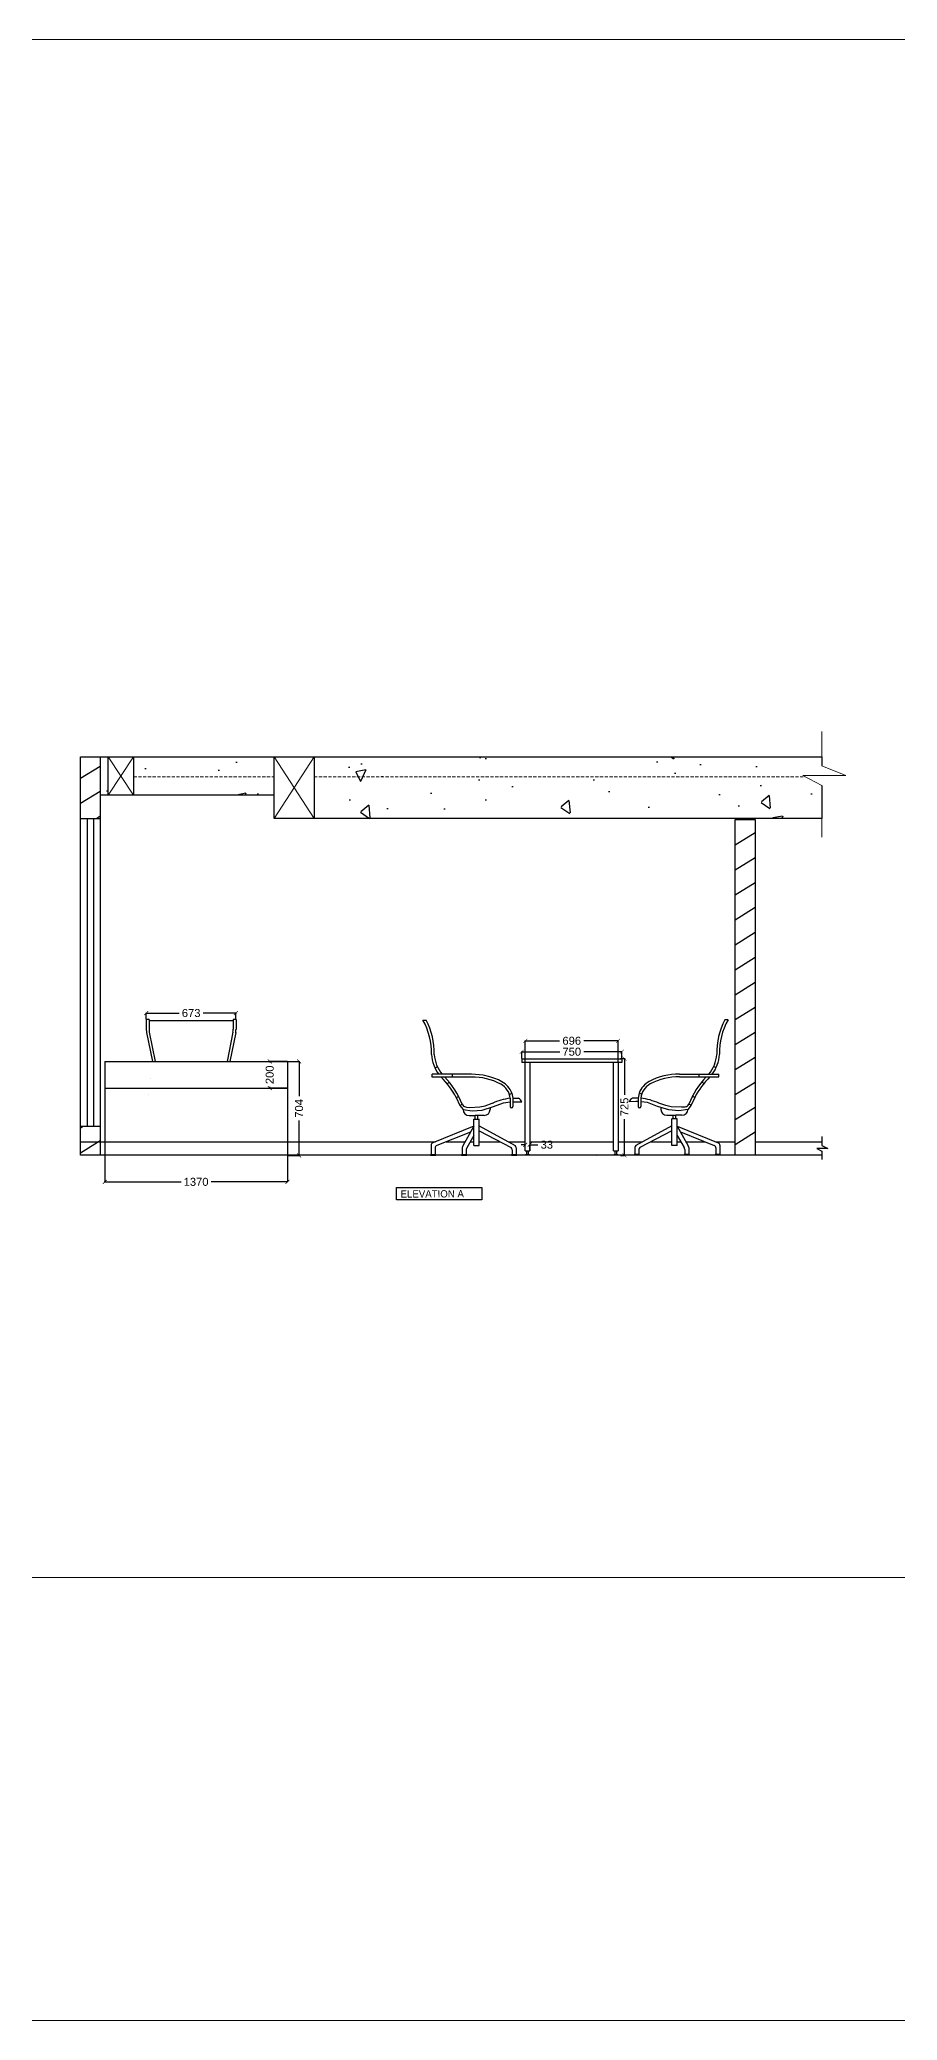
# Model space of a CAD drawing. Header units: millimetres. Extents: x 1464389 to 1998638, y -29162 to 256806.
# Drawn here: x 1534800 to 1541230, y 37695 to 52549 of the extents above; entities that cross this region are included whole.
import ezdxf

# ---------------------------------------------------------------- set-up
doc = ezdxf.new("R2010")
doc.units = ezdxf.units.MM
doc.header["$LTSCALE"] = 15
doc.header["$PDMODE"] = 35
doc.linetypes.add('HIDDEN', pattern=[9.525, 6.35, -3.175])
doc.layers.get('0').update_dxf_attribs({"lineweight": 5})
for name, color, linetype in [('A-TEXT', 4, 'Continuous'), ('Layer 1', 7, 'Continuous'), ('NEW WALL', 5, 'Continuous'), ('TB_198', 7, 'Continuous'), ('TB_85', 7, 'Continuous'), ('Text', 250, 'Continuous')]:
    doc.layers.add(name, color=color, linetype=linetype)
for name, color, linetype, lineweight in [('false ceiling', 124, 'Continuous', 9), ('Layer1', 7, 'Continuous', 5), ('ledge wall line', 252, 'Continuous', 13), ('LS_DR_TEXT', 7, 'Continuous', 13)]:
    doc.layers.add(name, color=color, linetype=linetype, lineweight=lineweight)
doc.layers.add('Furnitures', color=7, linetype='Continuous', lineweight=25, true_color=0x753b00)
doc.styles.add('ARIAL', font='arial.ttf')
doc.dimstyles.new('SC-25', dxfattribs={"dimtxt": 60, "dimasz": 30, "dimexe": 0, "dimexo": 0, "dimgap": 25, "dimtad": 0, "dimdec": 0, "dimzin": 0, "dimdsep": 46, "dimtxsty": 'ARIAL', "dimblk": 'ARCHTICK', "dimcen": 0.09, "dimdle": 3, "dimclrd": 251, "dimclre": 251, "dimclrt": 1, "dimadec": 0, "dimazin": 0, "dimtfac": 1, "dimtdec": 0, "dimtofl": 0, "dimtmove": 0, "dimatfit": 2, "dimfxl": 100, "dimtolj": 1, "dimtzin": 0, "dimarcsym": 0})

# ---------------------------------------------------------------- blocks, each defined once
blk = doc.blocks.new('_ArchTick')
at = {"color": 0, "linetype": 'ByBlock', "const_width": 0.15}
blk.add_lwpolyline([(-0.5, -0.5), (0.5, 0.5)], dxfattribs=at)
blk = doc.blocks.new('*D2379')
at = {"layer": 'Defpoints', "color": 0, "ltscale": 0.25, "transparency": 16777216}
for p in [(1535288, 44886), (1536658, 44886), (1536658, 43983)]:
    blk.add_point(p, dxfattribs=at)
at = {"layer": 'Layer 1', "color": 251, "lineweight": -2, "ltscale": 0.25, "transparency": 16777216}
for p, q in [((1535288, 44886), (1535288, 43983)), ((1536658, 44886), (1536658, 43983)), ((1535285, 43983), (1535862, 43983)), ((1536661, 43983), (1536085, 43983))]:
    blk.add_line(p, q, dxfattribs=at)
at = {"layer": 'Layer 1', "color": 251, "lineweight": -2, "ltscale": 0.25, "transparency": 16777216, "xscale": 30, "yscale": 30, "zscale": 30, "rotation": 180}
blk.add_blockref('_ArchTick', (1535288, 43983), dxfattribs=at)
at = {"layer": 'Layer 1', "color": 251, "lineweight": -2, "ltscale": 0.25, "transparency": 16777216, "xscale": 30, "yscale": 30, "zscale": 30}
blk.add_blockref('_ArchTick', (1536658, 43983), dxfattribs=at)
at = {"layer": 'Layer 1', "color": 1, "ltscale": 0.25, "transparency": 16777216, "insert": (1535973, 43983), "char_height": 60, "attachment_point": 5, "style": 'ARIAL'}
blk.add_mtext('\\A1;1370', dxfattribs=at)
blk = doc.blocks.new('*D2380')
at = {"layer": 'Defpoints', "color": 0, "ltscale": 0.25, "transparency": 16777216}
for p in [(1536658, 44886), (1536658, 44182), (1536745, 44182)]:
    blk.add_point(p, dxfattribs=at)
at = {"layer": 'Layer 1', "color": 251, "lineweight": -2, "ltscale": 0.25, "transparency": 16777216}
for p, q in [((1536658, 44886), (1536745, 44886)), ((1536745, 44889), (1536745, 44625)), ((1536745, 44179), (1536745, 44443)), ((1536658, 44182), (1536745, 44182))]:
    blk.add_line(p, q, dxfattribs=at)
at = {"layer": 'Layer 1', "color": 251, "lineweight": -2, "ltscale": 0.25, "transparency": 16777216, "xscale": 30, "yscale": 30, "zscale": 30}
for p, rotation in [((1536745, 44886), 90), ((1536745, 44182), 270)]:
    blk.add_blockref('_ArchTick', p, dxfattribs=dict(at, rotation=rotation))
at = {"layer": 'Layer 1', "color": 1, "ltscale": 0.25, "transparency": 16777216, "insert": (1536745, 44534), "char_height": 60, "attachment_point": 5, "rotation": 90, "style": 'ARIAL'}
blk.add_mtext('\\A1;704', dxfattribs=at)
blk = doc.blocks.new('*D2381')
at = {"layer": 'Defpoints', "color": 0, "ltscale": 0.25, "transparency": 16777216}
for p in [(1536658, 44886), (1536525, 44686), (1536658, 44686)]:
    blk.add_point(p, dxfattribs=at)
at = {"layer": 'Layer 1', "color": 251, "lineweight": -2, "ltscale": 0.25, "transparency": 16777216}
for p, q in [((1536525, 44889), (1536525, 44878)), ((1536658, 44886), (1536525, 44886)), ((1536525, 44683), (1536525, 44695)), ((1536658, 44686), (1536525, 44686))]:
    blk.add_line(p, q, dxfattribs=at)
at = {"layer": 'Layer 1', "color": 251, "lineweight": -2, "ltscale": 0.25, "transparency": 16777216, "xscale": 30, "yscale": 30, "zscale": 30}
for p, rotation in [((1536525, 44886), 90), ((1536525, 44686), 270)]:
    blk.add_blockref('_ArchTick', p, dxfattribs=dict(at, rotation=rotation))
at = {"layer": 'Layer 1', "color": 1, "ltscale": 0.25, "transparency": 16777216, "insert": (1536525, 44786), "char_height": 60, "attachment_point": 5, "rotation": 90, "style": 'ARIAL'}
blk.add_mtext('\\A1;200', dxfattribs=at)
blk = doc.blocks.new('*D2382')
at = {"layer": 'Defpoints', "color": 0, "ltscale": 0.25, "transparency": 16777216}
for p in [(1538414, 44907), (1539164, 44959), (1539164, 44907)]:
    blk.add_point(p, dxfattribs=at)
at = {"layer": 'Layer 1', "color": 251, "lineweight": -2, "ltscale": 0.25, "transparency": 16777216}
for p, q in [((1538411, 44959), (1538699, 44959)), ((1538414, 44907), (1538414, 44959)), ((1539167, 44959), (1538880, 44959)), ((1539164, 44907), (1539164, 44959))]:
    blk.add_line(p, q, dxfattribs=at)
at = {"layer": 'Layer 1', "color": 251, "lineweight": -2, "ltscale": 0.25, "transparency": 16777216, "xscale": 30, "yscale": 30, "zscale": 30, "rotation": 180}
blk.add_blockref('_ArchTick', (1538414, 44959), dxfattribs=at)
at = {"layer": 'Layer 1', "color": 251, "lineweight": -2, "ltscale": 0.25, "transparency": 16777216, "xscale": 30, "yscale": 30, "zscale": 30}
blk.add_blockref('_ArchTick', (1539164, 44959), dxfattribs=at)
at = {"layer": 'Layer 1', "color": 1, "ltscale": 0.25, "transparency": 16777216, "insert": (1538789, 44959), "char_height": 60, "attachment_point": 5, "style": 'ARIAL'}
blk.add_mtext('\\A1;750', dxfattribs=at)
blk = doc.blocks.new('*D1662')
at = {"layer": 'Defpoints', "color": 0, "ltscale": 0.25, "transparency": 16777216}
for p in [(1539155, 44907), (1539155, 44182), (1539184, 44182)]:
    blk.add_point(p, dxfattribs=at)
at = {"layer": 'Layer 1', "color": 251, "lineweight": -2, "ltscale": 0.25, "transparency": 16777216}
for p, q in [((1539155, 44907), (1539184, 44907)), ((1539184, 44910), (1539184, 44636)), ((1539184, 44179), (1539184, 44453)), ((1539155, 44182), (1539184, 44182))]:
    blk.add_line(p, q, dxfattribs=at)
at = {"layer": 'Layer 1', "color": 251, "lineweight": -2, "ltscale": 0.25, "transparency": 16777216, "xscale": 30, "yscale": 30, "zscale": 30}
for p, rotation in [((1539184, 44907), 90), ((1539184, 44182), 270)]:
    blk.add_blockref('_ArchTick', p, dxfattribs=dict(at, rotation=rotation))
at = {"layer": 'Layer 1', "color": 1, "ltscale": 0.25, "transparency": 16777216, "insert": (1539184, 44545), "char_height": 60, "attachment_point": 5, "rotation": 90, "style": 'ARIAL'}
blk.add_mtext('\\A1;725', dxfattribs=at)
blk = doc.blocks.new('*D2383')
at = {"layer": 'Defpoints', "color": 0, "ltscale": 0.25, "transparency": 16777216}
for p in [(1538441, 44216), (1538474, 44262), (1538474, 44216)]:
    blk.add_point(p, dxfattribs=at)
at = {"layer": 'Layer 1', "color": 251, "lineweight": -2, "ltscale": 0.25, "transparency": 16777216}
for p, q in [((1538441, 44262), (1538411, 44262)), ((1538441, 44216), (1538441, 44262)), ((1538474, 44216), (1538474, 44262)), ((1538474, 44262), (1538534, 44262))]:
    blk.add_line(p, q, dxfattribs=at)
at = {"layer": 'Layer 1', "color": 251, "lineweight": -2, "ltscale": 0.25, "transparency": 16777216, "xscale": 30, "yscale": 30, "zscale": 30}
blk.add_blockref('_ArchTick', (1538441, 44262), dxfattribs=at)
at = {"layer": 'Layer 1', "color": 251, "lineweight": -2, "ltscale": 0.25, "transparency": 16777216, "xscale": 30, "yscale": 30, "zscale": 30, "rotation": 180}
blk.add_blockref('_ArchTick', (1538474, 44262), dxfattribs=at)
at = {"layer": 'Layer 1', "color": 1, "ltscale": 0.25, "transparency": 16777216, "insert": (1538602, 44262), "char_height": 60, "attachment_point": 5, "style": 'ARIAL'}
blk.add_mtext('\\A1;33', dxfattribs=at)
blk = doc.blocks.new('*D2384')
at = {"layer": 'Defpoints', "color": 0, "ltscale": 0.25, "transparency": 16777216}
for p in [(1535600, 45202), (1536272, 45249), (1536272, 45202)]:
    blk.add_point(p, dxfattribs=at)
at = {"layer": 'Layer 1', "color": 251, "lineweight": -2, "ltscale": 0.25, "transparency": 16777216}
for p, q in [((1535597, 45249), (1535845, 45249)), ((1535600, 45202), (1535600, 45249)), ((1536275, 45249), (1536027, 45249)), ((1536272, 45202), (1536272, 45249))]:
    blk.add_line(p, q, dxfattribs=at)
at = {"layer": 'Layer 1', "color": 251, "lineweight": -2, "ltscale": 0.25, "transparency": 16777216, "xscale": 30, "yscale": 30, "zscale": 30, "rotation": 180}
blk.add_blockref('_ArchTick', (1535600, 45249), dxfattribs=at)
at = {"layer": 'Layer 1', "color": 251, "lineweight": -2, "ltscale": 0.25, "transparency": 16777216, "xscale": 30, "yscale": 30, "zscale": 30}
blk.add_blockref('_ArchTick', (1536272, 45249), dxfattribs=at)
at = {"layer": 'Layer 1', "color": 1, "ltscale": 0.25, "transparency": 16777216, "insert": (1535936, 45249), "char_height": 60, "attachment_point": 5, "style": 'ARIAL'}
blk.add_mtext('\\A1;673', dxfattribs=at)
blk = doc.blocks.new('*D2385')
at = {"layer": 'Defpoints', "color": 0, "ltscale": 0.25, "transparency": 16777216}
for p in [(1539136, 45041), (1538441, 44879), (1539136, 44879)]:
    blk.add_point(p, dxfattribs=at)
at = {"layer": 'Layer 1', "color": 251, "lineweight": -2, "ltscale": 0.25, "transparency": 16777216}
for p, q in [((1538438, 45041), (1538697, 45041)), ((1538441, 44879), (1538441, 45041)), ((1539139, 45041), (1538880, 45041)), ((1539136, 44879), (1539136, 45041))]:
    blk.add_line(p, q, dxfattribs=at)
at = {"layer": 'Layer 1', "color": 251, "lineweight": -2, "ltscale": 0.25, "transparency": 16777216, "xscale": 30, "yscale": 30, "zscale": 30, "rotation": 180}
blk.add_blockref('_ArchTick', (1538441, 45041), dxfattribs=at)
at = {"layer": 'Layer 1', "color": 251, "lineweight": -2, "ltscale": 0.25, "transparency": 16777216, "xscale": 30, "yscale": 30, "zscale": 30}
blk.add_blockref('_ArchTick', (1539136, 45041), dxfattribs=at)
at = {"layer": 'Layer 1', "color": 1, "ltscale": 0.25, "transparency": 16777216, "insert": (1538789, 45041), "char_height": 60, "attachment_point": 5, "style": 'ARIAL'}
blk.add_mtext('\\A1;696', dxfattribs=at)

msp = doc.modelspace()

# ---------------------------------------------------------------- hatches: boundary and pattern name
at = {"layer": 'Layer 1', "ltscale": 0.25}
h = msp.add_hatch(dxfattribs=at)
h.set_pattern_fill('ANSI31', color=8, scale=50, angle=167)
h.set_pattern_definition([(212, (644377.77, 224597.42), (84.124683, -134.627635), [])])
h.paths.add_polyline_path([(1535106.9, 46709.3), (1535253.4, 46709.3), (1535253.4, 47169.3), (1535106.9, 47169.3)])
h.paths.add_polyline_path([(1535253.4, 44182.3), (1535253.4, 44401.9), (1535106.9, 44401.9), (1535106.9, 44182.3)])
h = msp.add_hatch(dxfattribs=at)
h.set_pattern_fill('AR-CONC', color=8, scale=5, angle=225)
h.set_pattern_definition([(275, (360435.3, 323124.7), (-700.47325, -587.7669), [95.25, -1047.75]), (220, (360435.3, 323124.7), (800.0923, -550.88364), [76.2, -838.2029]), (325.451445, (360376.95, 323075.7), (99.619, -1138.6505), [80.95004, -890.4512]), (271.1842, (360614.9, 322945.1), (-1107.0512, -809.7671), [142.875, -1571.625]), (321.63556, (360522.7, 322877.6), (35.4331, -1714.1338), [121.4251, -1335.678]), (216.18415, (360614.9, 322945.1), (35.4331, -1714.1338), [114.2998, -1257.2987]), (246, (360480.2, 322900.2), (-897.5999, -174.47575), [95.25, -1047.75]), (191, (360480.2, 322900.2), (432.6996, -869.706), [76.2, -838.2]), (296.451445, (360405.4, 322885.65), (-464.90026, -1044.1817), [80.95004, -890.4497]), (262.5, (360435.32, 323124.7), (288.027345, -309.86707), [0, -828.04, 0, -850.9, 0, -841.375]), (232.5, (360435.32, 323124.7), (117.94864, -590.435), [0, -485.14, 0, -808.99, 0, -320.675]), (192.5, (360635.58, 323324.95), (-499.639315, -459.13098), [0, -317.5, 0, -990.6, 0, -1314.45]), (182.5, (360725.4, 323414.75), (-433.81952, -613.61196), [0, -412.75, 0, -657.86, 0, -933.45])])
h.paths.add_polyline_path([(1535504.4, 47169.3), (1535504.4, 46884.3), (1536557.6, 46884.3), (1536557.6, 47169.3)])
h.paths.add_polyline_path([(1535253.4, 46884.3), (1535314.9, 46884.3), (1535314.9, 47169.3), (1535253.4, 47169.3)])
h.paths.add_polyline_path([(1536857.6, 47169.3), (1536857.6, 46709.3), (1540663.1, 46709.3), (1540663.1, 46956.4), (1540521.3, 47029.9), (1540844.1, 47029.9), (1540663.1, 47103), (1540663.1, 47169.3)])
h = msp.add_hatch(dxfattribs=at)
h.set_pattern_fill('ANSI31', color=8, scale=50, angle=167)
h.set_pattern_definition([(212, (644379.53, 224588.64), (84.124683, -134.627635), [])])
h.paths.add_polyline_path([(1540164.8, 46700.5), (1540014.8, 46700.5), (1540014.8, 44182.3), (1540164.8, 44182.3)])

# ---------------------------------------------------------------- linework, layer by layer
at = {"ltscale": 0.25}
for p, q in [((1520964.5, 52549.1), (1566247, 52549.1)), ((1520964.5, 41015.1), (1566247, 41015.1)), ((1520964.5, 37694.8), (1566247, 37694.8))]:
    msp.add_line(p, q, dxfattribs=at)
at = {"layer": 'A-TEXT', "ltscale": 0.25}
for p, q in [((1535106.9, 46709.3), (1535253.6, 46709.3)), ((1535156.6, 46709.3), (1535156.6, 44401.9)), ((1535203.6, 46709.3), (1535203.6, 44401.9)), ((1535106.9, 44401.9), (1535253.6, 44401.9))]:
    msp.add_line(p, q, dxfattribs=at)
at = {"layer": 'false ceiling', "linetype": 'HIDDEN', "ltscale": 0.25}
for p, q in [((1535504.4, 47019.3), (1536557.6, 47019.3)), ((1536857.6, 47019.3), (1540541.8, 47019.3))]:
    msp.add_line(p, q, dxfattribs=at)
at = {"layer": 'Furnitures', "linetype": 'ByBlock'}
for p, q in [((1535288.5, 44886.5), (1536658.3, 44886.5)), ((1535288.5, 44886.5), (1535288.5, 44182.3)), ((1535288.5, 44686.4), (1536658.3, 44686.4))]:
    msp.add_line(p, q, dxfattribs=at)
at = {"layer": 'Furnitures'}
msp.add_line((1536658.3, 44886.5), (1536658.3, 44182.4), dxfattribs=at)
at = {"layer": 'Furnitures', "color": 7, "linetype": 'ByBlock'}
for p, q in [((1535612.7, 44639.2), (1535612.7, 44639.2)), ((1536658.3, 44182.4), (1536658.3, 44182.4))]:
    msp.add_line(p, q, dxfattribs=at)
msp.add_arc((1535643.4, 44760.4), 10.2, 179.95875, 179.96655, dxfattribs=at)
at = {"layer": 'Layer 1', "ltscale": 0.25}
for p, q in [((1538414.5, 44906.9), (1538414.5, 44879.2)), ((1539164.5, 44906.9), (1539164.5, 44879.2)), ((1540663.1, 44322.2), (1540663.1, 44283.9)), ((1540708.7, 44233), (1540626.6, 44233)), ((1540626.6, 44233), (1540663.1, 44212.2)), ((1540663.1, 44256.2), (1540708.7, 44233)), ((1540663.1, 44182.3), (1540663.1, 44151.2))]:
    msp.add_line(p, q, dxfattribs=at)
at = {"layer": 'Layer 1', "color": 8, "linetype": 'Continuous', "ltscale": 0.25}
for p, q in [((1540013.8, 44281.4), (1540013.8, 44281.4)), ((1537186.2, 44181.7), (1537186.2, 44181.7)), ((1537859.6, 44180.5), (1537859.6, 44180.5)), ((1538490.5, 44181), (1538490.5, 44181)), ((1538705.2, 44181.7), (1538705.2, 44181.7)), ((1538975, 44179), (1538975, 44179)), ((1540676.5, 44235.9), (1540676.5, 44235.9))]:
    msp.add_line(p, q, dxfattribs=at)
at = {"layer": 'Layer 1', "ltscale": 0.25}
for points in [[(1535106.9, 47169.3), (1535106.9, 47169.3), (1540663.1, 47169.3), (1540663.1, 47103)], [(1540663.1, 46956.4), (1540663.1, 46709.3), (1536557.6, 46709.3)], [(1536557.6, 46884.3), (1535253.4, 46884.3)], [(1540663.1, 44212.2), (1540663.1, 44182.3), (1535106.9, 44182.3), (1535106.9, 44283.9), (1537767.7, 44283.9)], [(1537848.3, 44283.9), (1537989.3, 44283.9)], [(1538028.1, 44283.9), (1538055.6, 44283.9)], [(1538096.2, 44283.9), (1538250.9, 44283.9)], [(1538312.8, 44283.9), (1538440.7, 44283.9)], [(1538473.9, 44283.9), (1539103.2, 44283.9)], [(1539136.4, 44283.9), (1539319.3, 44283.9)], [(1539381.1, 44283.9), (1539538.1, 44283.9)], [(1539578.6, 44283.9), (1539606.8, 44283.9)], [(1539645.6, 44283.9), (1539788.9, 44283.9)], [(1539869.4, 44283.9), (1540014.8, 44283.9)], [(1540164.8, 44283.9), (1540663.1, 44283.9), (1540663.1, 44256.2)]]:
    msp.add_lwpolyline(points, dxfattribs=at)
for points in [[(1535314.9, 47169.3), (1535504.4, 47169.3), (1535504.4, 46884.3), (1535314.9, 46884.3)], [(1536557.6, 47169.3), (1536857.6, 47169.3), (1536857.6, 46709.3), (1536557.6, 46709.3)]]:
    msp.add_lwpolyline(points, close=True, dxfattribs=at)
at = {"layer": 'Layer 1'}
for points in [[(1538414.5, 44906.9), (1539164.5, 44906.9)], [(1539164.5, 44879.2), (1538414.5, 44879.2)], [(1538440.7, 44215.5), (1538440.7, 44879.2)], [(1538473.9, 44879.2), (1538473.9, 44215.5)], [(1539103.2, 44215.5), (1539103.2, 44879.2)], [(1539136.4, 44879.2), (1539136.4, 44215.5)], [(1538440.7, 44215.5), (1538473.9, 44215.5)], [(1538440.7, 44182.4), (1538440.7, 44185.5), (1538440.8, 44185.9), (1538441, 44186.3), (1538441.2, 44186.7), (1538441.4, 44187), (1538441.6, 44187.2), (1538441.9, 44187.4), (1538442.1, 44187.5), (1538442.4, 44187.7), (1538442.6, 44187.8), (1538442.9, 44187.8), (1538443.2, 44187.9), (1538443.5, 44187.9)], [(1538469.6, 44182.4), (1538440.7, 44182.4)], [(1538443.5, 44187.9), (1538460.8, 44187.9)], [(1538451.8, 44187.9), (1538451.8, 44215.5)], [(1538461.4, 44187.9), (1538460.8, 44187.9)], [(1538462.8, 44187.9), (1538461.4, 44187.9)], [(1538462.8, 44215.5), (1538462.8, 44187.9)], [(1538462.8, 44187.9), (1538467.6, 44187.9)], [(1538467.6, 44187.9), (1538471.1, 44187.9)], [(1538473.9, 44182.4), (1538469.6, 44182.4)], [(1538471.3, 44187.9), (1538471.5, 44187.9), (1538471.8, 44187.8), (1538472, 44187.8), (1538472.2, 44187.7), (1538472.5, 44187.5), (1538472.7, 44187.4), (1538472.9, 44187.3), (1538473.1, 44187.1), (1538473.3, 44186.9), (1538473.4, 44186.7), (1538473.6, 44186.4), (1538473.7, 44186.2), (1538473.8, 44186), (1538473.8, 44185.7), (1538473.9, 44185.4), (1538473.9, 44185.3), (1538473.9, 44182.4)], [(1539103.2, 44215.5), (1539136.4, 44215.5)], [(1539103.2, 44182.4), (1539103.2, 44185.5), (1539103.3, 44185.9), (1539103.4, 44186.3), (1539103.6, 44186.7), (1539103.9, 44187), (1539104.1, 44187.2), (1539104.3, 44187.4), (1539104.6, 44187.5), (1539104.8, 44187.7), (1539105.1, 44187.8), (1539105.4, 44187.8), (1539105.7, 44187.9), (1539105.9, 44187.9)], [(1539132.1, 44182.4), (1539103.2, 44182.4)], [(1539105.9, 44187.9), (1539123.3, 44187.9)], [(1539114.2, 44187.9), (1539114.2, 44215.5)], [(1539123.9, 44187.9), (1539123.3, 44187.9)], [(1539125.3, 44187.9), (1539123.9, 44187.9)], [(1539125.3, 44215.5), (1539125.3, 44187.9)], [(1539125.3, 44187.9), (1539130, 44187.9)], [(1539130, 44187.9), (1539133.6, 44187.9)], [(1539136.4, 44182.4), (1539132.1, 44182.4)], [(1539133.7, 44187.9), (1539134, 44187.9), (1539134.2, 44187.8), (1539134.5, 44187.8), (1539134.7, 44187.7), (1539134.9, 44187.5), (1539135.1, 44187.4), (1539135.3, 44187.3), (1539135.5, 44187.1), (1539135.7, 44186.9), (1539135.9, 44186.7), (1539136, 44186.4), (1539136.1, 44186.2), (1539136.2, 44186), (1539136.3, 44185.7), (1539136.3, 44185.4), (1539136.4, 44185.3), (1539136.4, 44182.4)]]:
    msp.add_lwpolyline(points, dxfattribs=at)
at = {"layer": 'Layer1', "ltscale": 0.25}
for p, q in [((1540663.1, 47103), (1540844.1, 47029.9)), ((1540844.1, 47029.9), (1540521.3, 47029.9)), ((1540521.3, 47029.9), (1540663.1, 46956.4)), ((1540663.1, 46709.3), (1540663.1, 46567.9))]:
    msp.add_line(p, q, dxfattribs=at)
at = {"layer": 'ledge wall line', "ltscale": 0.25}
for p, q in [((1540663.1, 47169.3), (1540663.1, 47361)), ((1535314.9, 47169.3), (1535504.4, 46884.3)), ((1535504.4, 47169.3), (1535314.9, 46884.3)), ((1536557.6, 47169.3), (1536857.6, 46709.3)), ((1536857.6, 47169.3), (1536557.6, 46709.3))]:
    msp.add_line(p, q, dxfattribs=at)
at = {"layer": 'NEW WALL', "ltscale": 0.25}
for points in [[(1535106.9, 47169.3), (1535253.4, 47169.3), (1535253.4, 44182.3), (1535106.9, 44182.3)], [(1540014.8, 46700.5), (1540164.8, 46700.5), (1540164.8, 44182.3), (1540014.8, 44182.3)]]:
    msp.add_lwpolyline(points, close=True, dxfattribs=at)
at = {"layer": 'TB_198', "color": 7, "linetype": 'ByBlock'}
for p, q in [((1535599.7, 45201.9), (1535599.7, 45127.7)), ((1535620.1, 45201.9), (1535599.7, 45201.9)), ((1535620.1, 45201.9), (1535620.1, 45128.6)), ((1536251.9, 45191.7), (1535620.1, 45191.7)), ((1536251.9, 45201.9), (1536251.9, 45128.6)), ((1536272.3, 45201.9), (1536251.9, 45201.9)), ((1536272.3, 45201.9), (1536272.3, 45127.7)), ((1536272.3, 45201.9), (1536272.3, 45127.7)), ((1537673.6, 45196.6), (1537696.7, 45196.6)), ((1539960.6, 45197.8), (1539937.5, 45197.8)), ((1535602.3, 45102), (1535645.4, 44886.5)), ((1535622.5, 45105.1), (1535666.2, 44886.5)), ((1536249.6, 45105.1), (1536205.9, 44886.5)), ((1536269.8, 45102), (1536226.7, 44886.5)), ((1536269.8, 45102), (1536226.7, 44886.5)), ((1538036.9, 44789.7), (1537743.3, 44789.7)), ((1537743.3, 44769.4), (1537743.3, 44789.7)), ((1538036.9, 44769.4), (1537743.3, 44769.4)), ((1537763.5, 44837.5), (1537781.8, 44846.1)), ((1537853.7, 44720.7), (1537872, 44729.4)), ((1537893.3, 44789.7), (1537893.3, 44769.4)), ((1539597.4, 44790.8), (1539891, 44790.8)), ((1539597.4, 44770.6), (1539891, 44770.6)), ((1539740.9, 44790.8), (1539740.9, 44770.6)), ((1539780.5, 44721.9), (1539762.2, 44730.5)), ((1539870.8, 44838.6), (1539852.4, 44847.3)), ((1539891, 44770.6), (1539891, 44790.8)), ((1537922.9, 44615.2), (1537941.3, 44623.8)), ((1537949.5, 44556.5), (1537967.9, 44565.2)), ((1538321.7, 44638.7), (1538339.8, 44648.3)), ((1538326.3, 44609.8), (1538327.8, 44609.8)), ((1538327.8, 44610), (1538327.8, 44547.4)), ((1538339.8, 44648.3), (1538348.2, 44610.4)), ((1538348.2, 44610.4), (1538348.2, 44547.4)), ((1538348.2, 44583.2), (1538348.4, 44583.2)), ((1539286.1, 44584.3), (1539285.9, 44584.3)), ((1539294.4, 44649.5), (1539286.1, 44611.5)), ((1539286.1, 44611.5), (1539286.1, 44548.6)), ((1539312.6, 44639.8), (1539294.4, 44649.5)), ((1539306.4, 44611.2), (1539306.4, 44548.6)), ((1539307.9, 44611), (1539306.4, 44611)), ((1539684.7, 44557.7), (1539666.3, 44566.3)), ((1539711.3, 44616.3), (1539692.9, 44625)), ((1538019, 44481.1), (1538065.7, 44481.1)), ((1538055.6, 44454.1), (1538096.2, 44454.1)), ((1538055.6, 44255.1), (1538055.6, 44454.1)), ((1538132.8, 44481.1), (1538065.7, 44481.1)), ((1538065.7, 44454.1), (1538065.7, 44481.1)), ((1538086, 44454.1), (1538086, 44481.1)), ((1538096.2, 44255.1), (1538096.2, 44454.1)), ((1538177.1, 44537.2), (1538177.1, 44525.4)), ((1538177.1, 44537.2), (1538177.1, 44525.4)), ((1539457.1, 44538.4), (1539457.1, 44526.6)), ((1539457.1, 44538.4), (1539457.1, 44526.6)), ((1539501.4, 44482.3), (1539568.5, 44482.3)), ((1539578.6, 44455.2), (1539538.1, 44455.2)), ((1539538.1, 44256.3), (1539538.1, 44455.2)), ((1539548.2, 44455.2), (1539548.2, 44482.3)), ((1539615.3, 44482.3), (1539568.5, 44482.3)), ((1539568.5, 44455.2), (1539568.5, 44482.3)), ((1539578.6, 44256.3), (1539578.6, 44455.2)), ((1538055.2, 44400.1), (1537746.7, 44275.4)), ((1538030.3, 44356.3), (1537777.1, 44255.6)), ((1538055.2, 44400.1), (1537971.5, 44252.5)), ((1538055.2, 44330.6), (1538002.2, 44239)), ((1538095.8, 44403.3), (1538365, 44255.2)), ((1538095.8, 44365.5), (1538334.6, 44239.9)), ((1539538.5, 44404.5), (1539269.2, 44256.3)), ((1539538.5, 44366.7), (1539299.6, 44241.1)), ((1539579, 44401.3), (1539887.6, 44276.6)), ((1539579, 44401.3), (1539662.7, 44253.7)), ((1539579, 44331.8), (1539632.1, 44240.2)), ((1539603.9, 44357.5), (1539857.1, 44256.7)), ((1537729.5, 44187.4), (1537729.5, 44182.3)), ((1537729.5, 44187.4), (1537770.1, 44187.4)), ((1537729.5, 44182.3), (1537770.1, 44182.3)), ((1537734.6, 44256.8), (1537734.6, 44187.4)), ((1537765, 44237), (1537765, 44187.4)), ((1537770.1, 44187.4), (1537770.1, 44182.3)), ((1537963.1, 44187.4), (1537963.1, 44182.3)), ((1537963.1, 44187.4), (1538003.7, 44187.4)), ((1537963.1, 44182.3), (1538003.7, 44182.3)), ((1537968.2, 44239.8), (1537968.2, 44187.4)), ((1537968.2, 44187.4), (1538003.7, 44187.4)), ((1537968.2, 44182.3), (1537998.6, 44182.3)), ((1537998.6, 44225.8), (1537998.6, 44187.4)), ((1538003.7, 44187.4), (1538003.7, 44182.3)), ((1538055.6, 44255.1), (1538096.2, 44255.1)), ((1538337.7, 44187.4), (1538337.7, 44182.3)), ((1538337.7, 44187.4), (1538378.3, 44187.4)), ((1538337.7, 44187.4), (1538378.3, 44187.4)), ((1538337.7, 44182.3), (1538378.3, 44182.3)), ((1538342.8, 44223.6), (1538342.8, 44187.4)), ((1538342.8, 44182.3), (1538373.2, 44182.3)), ((1538373.2, 44238.9), (1538373.2, 44187.4)), ((1538378.3, 44187.4), (1538378.3, 44182.3)), ((1539256, 44188.5), (1539256, 44183.5)), ((1539296.5, 44188.5), (1539256, 44188.5)), ((1539296.5, 44188.5), (1539256, 44188.5)), ((1539296.5, 44183.5), (1539256, 44183.5)), ((1539261, 44240.1), (1539261, 44188.5)), ((1539291.5, 44183.5), (1539261, 44183.5)), ((1539291.5, 44224.8), (1539291.5, 44188.5)), ((1539296.5, 44188.5), (1539296.5, 44183.5)), ((1539578.6, 44256.3), (1539538.1, 44256.3)), ((1539630.5, 44188.5), (1539630.5, 44183.5)), ((1539671.1, 44188.5), (1539630.5, 44188.5)), ((1539666, 44188.5), (1539630.5, 44188.5)), ((1539671.1, 44183.5), (1539630.5, 44183.5)), ((1539635.6, 44227), (1539635.6, 44188.5)), ((1539666, 44183.5), (1539635.6, 44183.5)), ((1539666, 44241), (1539666, 44188.5)), ((1539671.1, 44188.5), (1539671.1, 44183.5)), ((1539864.2, 44188.5), (1539864.2, 44183.5)), ((1539904.7, 44188.5), (1539864.2, 44188.5)), ((1539904.7, 44183.5), (1539864.2, 44183.5)), ((1539869.2, 44238.2), (1539869.2, 44188.5)), ((1539899.7, 44258), (1539899.7, 44188.5)), ((1539904.7, 44188.5), (1539904.7, 44183.5))]:
    msp.add_line(p, q, dxfattribs=at)
for points in [[(1537922.9, 44615.2), (1537949.5, 44556.5), (1537974.4, 44525), (1538042.9, 44515.6), (1538117.1, 44521.2), (1538202.5, 44547.5), (1538278.6, 44576.6), (1538328, 44583.2)], [(1537993.2, 44544.8), (1538000.2, 44542.8), (1538023.5, 44541.4), (1538099.6, 44545.7), (1538140.4, 44553.6), (1538193.4, 44572.5), (1538203.4, 44576.8)], [(1538348.2, 44610.4), (1538363.7, 44610.4), (1538389.6, 44610.1)], [(1538348.4, 44583.7), (1538364.1, 44583.8), (1538414.5, 44582.6)], [(1539285.9, 44584.9), (1539270.2, 44584.9), (1539219.8, 44583.8)], [(1539286.1, 44611.5), (1539270.6, 44611.6), (1539244.6, 44611.3)], [(1539711.3, 44616.3), (1539684.7, 44557.7), (1539659.9, 44526.2), (1539591.3, 44516.8), (1539517.1, 44522.4), (1539431.7, 44548.7), (1539355.6, 44577.8), (1539306.3, 44584.3)], [(1539641, 44546), (1539634, 44544), (1539610.8, 44542.6), (1539534.7, 44546.9), (1539493.9, 44554.8), (1539440.8, 44573.7), (1539430.9, 44578)]]:
    msp.add_lwpolyline(points, dxfattribs=at)
for centre, radius, start, end in [((1537229.1, 44947.6), 509.5, 358.99483, 29.25575), ((1537229.1, 44947.6), 529.8, 358.99483, 28.03405), ((1540405.1, 44948.8), 529.8, 151.96595, 181.00517), ((1540405.1, 44948.8), 509.5, 150.74425, 181.00517), ((1535731.1, 45127.7), 131.3, 180, 191.30993), ((1535740, 45128.6), 119.9, 180, 191.30993), ((1536132, 45128.6), 119.9, 348.69007, 0), ((1536141, 45127.7), 131.3, 348.69007, 0), ((1538003.6, 44950.4), 265.4, 182.81547, 217.2649), ((1538003.6, 44950.4), 245.1, 182.81547, 220.96645), ((1539630.6, 44951.5), 245.1, 319.03355, 357.18453), ((1539630.6, 44951.5), 265.4, 322.7351, 357.18453), ((1537377.5, 44332.9), 614.1, 27.36489, 45.29825), ((1537377.5, 44332.9), 634.4, 21.47881, 43.47587), ((1538042.1, 44312.5), 477.2, 62.04696, 90.65454), ((1538042.1, 44312.5), 456.9, 62.04696, 90.65454), ((1538192.5, 44595.9), 136.1, 5.89142, 62.04696), ((1538192.5, 44595.9), 156.4, 19.58166, 62.04696), ((1539441.8, 44597.1), 156.4, 117.95304, 160.41834), ((1539441.8, 44597.1), 136.1, 117.95304, 174.10858), ((1539592.1, 44313.7), 477.2, 89.34546, 117.95304), ((1539592.1, 44313.7), 456.9, 89.34546, 117.95304), ((1540256.7, 44334.1), 634.4, 136.52413, 158.52119), ((1540256.7, 44334.1), 614.1, 134.70175, 152.63511), ((1537998.4, 44577.2), 32.8, 201.47881, 261.20617), ((1538390.9, 44122.9), 491.2, 97.37848, 113.91976), ((1538372.2, 44569.4), 44.3, 17.35754, 66.88038), ((1539262, 44570.6), 44.3, 113.11962, 162.64246), ((1539243.3, 44124.1), 491.2, 66.08024, 82.62152), ((1539635.9, 44578.3), 32.8, 278.79383, 338.52119), ((1538019, 44525.4), 44.3, 180.84443, 270), ((1538132.8, 44525.4), 44.3, 270, 0), ((1538338, 44547.4), 10.2, 180, 0), ((1539296.2, 44548.6), 10.2, 180, 0), ((1539501.4, 44526.6), 44.3, 180, 270), ((1539615.3, 44526.6), 44.3, 270, 359.15557), ((1537754.9, 44256.8), 20.3, 113.83118, 180), ((1539879.4, 44258), 20.3, 0, 66.16882), ((1537785.3, 44237), 20.3, 113.83118, 180), ((1537994, 44239.8), 25.8, 150.46163, 180), ((1538025, 44225.8), 26.3, 149.93845, 180), ((1538322.5, 44223.6), 20.3, 0, 53.34237), ((1538352.9, 44238.9), 20.3, 0, 53.34237), ((1539281.3, 44240.1), 20.3, 126.65763, 180), ((1539311.8, 44224.8), 20.3, 126.65763, 180), ((1539609.3, 44227), 26.3, 0, 30.06155), ((1539640.3, 44241), 25.8, 0, 29.53837), ((1539848.9, 44238.2), 20.3, 0, 66.16882)]:
    msp.add_arc(centre, radius, start, end, dxfattribs=at)
at = {"layer": 'TB_85', "color": 7, "linetype": 'ByBlock'}
msp.add_line((1536658.3, 44182.4), (1536671.4, 44182.4), dxfattribs=at)
at = {"layer": 'Text', "color": 32, "ltscale": 0.25}
msp.add_lwpolyline([(1537474.6, 43940.6), (1538114.5, 43940.6), (1538114.5, 43847.6), (1537474.6, 43847.6)], close=True, dxfattribs=at)

# ---------------------------------------------------------------- texts
at = {"layer": 'LS_DR_TEXT', "insert": (1537506.1, 43864.3), "char_height": 54.107, "attachment_point": 7, "rotation": 0.23039}
msp.add_mtext_dynamic_manual_height_columns('ELEVATION A', width=966.759, gutter_width=202.9, heights=[0], dxfattribs=at)

# ---------------------------------------------------------------- dimensions: what is measured, and where the dimension line sits
at = {"layer": 'Layer 1', "ltscale": 0.25}
for base, p1, p2, picture, middle in [((1536272.3, 45249.3), (1535599.7, 45201.9), (1536272.3, 45201.9), '*D2384', (1535936, 45249.3)), ((1539136.4, 45041.3), (1538440.7, 44879.2), (1539136.4, 44879.2), '*D2385', (1538788.5, 45041.3)), ((1539164.5, 44959.5), (1538414.5, 44906.9), (1539164.5, 44906.9), '*D2382', (1538789.5, 44959.5)), ((1538473.9, 44261.7), (1538440.7, 44215.5), (1538473.9, 44215.5), '*D2383', (1538601.8, 44261.7))]:
    dim = msp.add_linear_dim(base=base, p1=p1, p2=p2, dimstyle='SC-25', dxfattribs=at)
    dim.commit()
    dim.dimension.update_dxf_attribs({"geometry": picture, "text_midpoint": middle})
dim = msp.add_linear_dim(base=(1536658.3, 43982.6), p1=(1535288.5, 44886.5), p2=(1536658.3, 44886.5), dimstyle='SC-25', dxfattribs=at)
dim.commit()
dim.dimension.update_dxf_attribs({"geometry": '*D2379', "text_midpoint": (1535973.4, 43982.6), "dimtype": 160})
for base, p1, p2, picture, middle in [((1536525.4, 44686.4), (1536658.3, 44886.5), (1536658.3, 44686.4), '*D2381', (1536525.4, 44786.4)), ((1539184.3823, 44182.3613), (1539155.3941, 44906.8936), (1539155.3941, 44182.3613), '*D1662', (1539184.3823, 44544.6274))]:
    dim = msp.add_linear_dim(base=base, p1=p1, p2=p2, angle=90, dimstyle='SC-25', dxfattribs=at)
    dim.commit()
    dim.dimension.update_dxf_attribs({"geometry": picture, "text_midpoint": middle, "dimtype": 160})
dim = msp.add_linear_dim(base=(1536744.9, 44182.4), p1=(1536658.3, 44886.5), p2=(1536658.3, 44182.4), angle=90, dimstyle='SC-25', dxfattribs=at)
dim.commit()
dim.dimension.update_dxf_attribs({"geometry": '*D2380', "text_midpoint": (1536744.9, 44534.4)})

doc.saveas('drawing.dxf')
